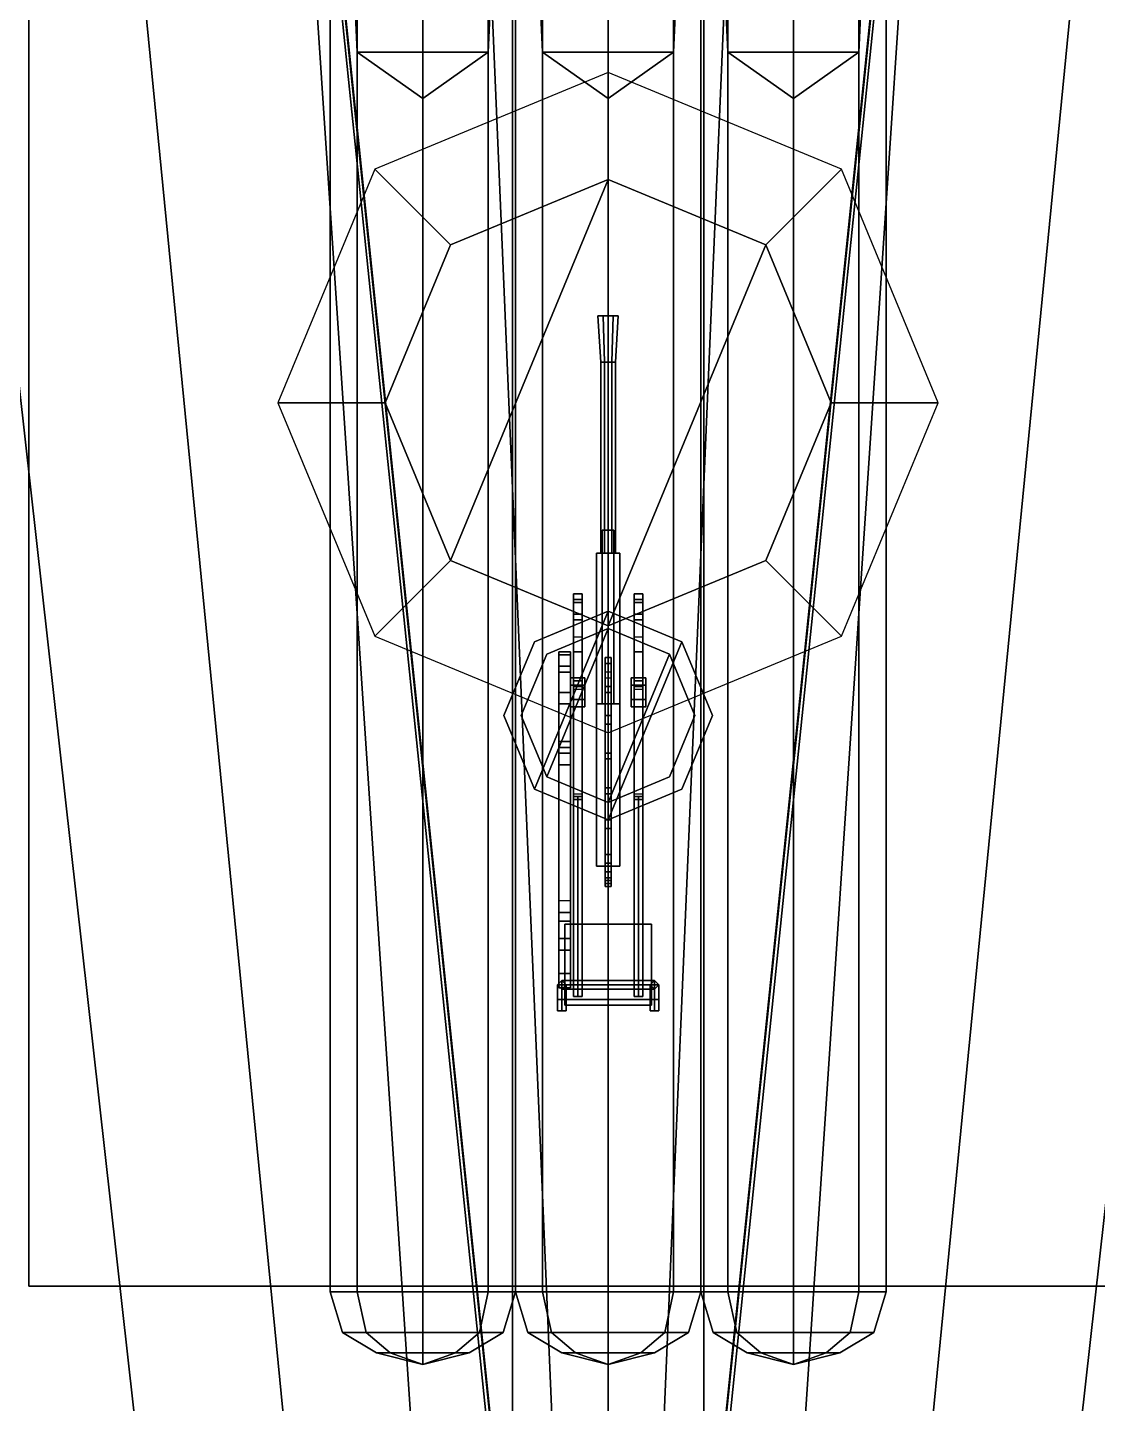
# Model space of a CAD drawing. Header units: millimetres. Extents: x -5 to 5, y -112 to 54.
# Drawn here: x -2.005 to 1.69, y -30.195 to -25.445 of the extents above; entities that cross this region are included whole.
import ezdxf

# ---------------------------------------------------------------- set-up
doc = ezdxf.new("R2010")
doc.units = ezdxf.units.MM
for name, color, linetype in [('gun', 1, 'Continuous'), ('railings', 6, 'Continuous'), ('sleeve', 5, 'Continuous'), ('superstructure', 6, 'Continuous'), ('turret', 2, 'Continuous')]:
    doc.layers.add(name, color=color, linetype=linetype)

msp = doc.modelspace()

# ---------------------------------------------------------------- linework, layer by layer
for points in [[(-1.29, -21.69, 5.37), (-1.3, -21.7, 5.37), (-0.01, -34.23, 16.3), (0.005, -34.2213, 16.3)], [(-1.3, -21.7, 5.37), (-1.29, -21.71, 5.37), (0.005, -34.2387, 16.3), (-0.01, -34.23, 16.3)], [(-1.29, -21.71, 5.37), (-1.29, -21.69, 5.37), (0.005, -34.2213, 16.3), (0.005, -34.2387, 16.3)], [(1.29, -21.69, 5.37), (1.29, -21.71, 5.37), (-0.005, -34.2387, 16.3), (-0.005, -34.2213, 16.3)], [(1.3, -21.7, 5.37), (1.29, -21.69, 5.37), (-0.005, -34.2213, 16.3), (0.01, -34.23, 16.3)], [(1.29, -21.71, 5.37), (1.3, -21.7, 5.37), (0.01, -34.23, 16.3), (-0.005, -34.2387, 16.3)], [(-0.33, -31.07, 4.99), (-0.33, -21.71, 5.37), (-0.33, -21.71, 5.33), (-0.33, -31.07, 4.95)], [(0.33, -21.71, 5.37), (-0.33, -21.71, 5.37), (-0.33, -31.07, 4.99), (0.33, -31.07, 4.99)], [(-0.33, -31.07, 4.95), (-0.33, -21.71, 5.33), (0.33, -21.71, 5.33), (0.33, -31.07, 4.95)], [(0.33, -31.07, 4.95), (0.33, -21.71, 5.33), (0.33, -21.71, 5.37), (0.33, -31.07, 4.99)], [(-4.51, -30.56, 2.81), (4.51, -30.56, 2.81), (4.9, -23.51, 2.81), (-4.9, -23.51, 2.81)], [(-2.86, -23.51, -2.16), (-2.39, -23.51, -2.39), (-1.6, -30.56, -2.39), (-2.03, -30.56, -2.16)], [(-2.39, -23.51, -2.39), (-1.78, -23.51, -2.67), (-1.09, -30.56, -2.67), (-1.6, -30.56, -2.39)], [(-1.78, -23.51, -2.67), (-1.13, -23.51, -2.95), (-0.66, -30.56, -2.95), (-1.09, -30.56, -2.67)], [(-1.13, -23.51, -2.95), (-0.48, -23.51, -3.25), (-0.18, -30.56, -3.35), (-0.66, -30.56, -2.95)], [(-0.48, -23.51, -3.25), (0, -23.51, -3.41), (0, -30.56, -3.41), (-0.18, -30.56, -3.35)], [(0.18, -30.56, -3.35), (0, -30.56, -3.41), (0, -23.51, -3.41), (0.48, -23.51, -3.25)], [(0.66, -30.56, -2.95), (0.18, -30.56, -3.35), (0.48, -23.51, -3.25), (1.13, -23.51, -2.95)], [(1.09, -30.56, -2.67), (0.66, -30.56, -2.95), (1.13, -23.51, -2.95), (1.78, -23.51, -2.67)], [(1.6, -30.56, -2.39), (1.09, -30.56, -2.67), (1.78, -23.51, -2.67), (2.39, -23.51, -2.39)], [(2.03, -30.56, -2.16), (1.6, -30.56, -2.39), (2.39, -23.51, -2.39), (2.86, -23.51, -2.16)], [(-0.2546, -28.0746, -50.62), (0, -27.46, -50.62), (-0.2546, -27.5654, -50.62), (-0.36, -27.82, -50.62)], [(0, -27.46, -50.75), (-0.2546, -27.5654, -50.75), (-0.2546, -27.5654, -50.62), (0, -27.46, -50.62)], [(0, -28.18, -50.62), (0.2546, -27.5654, -50.62), (0, -27.46, -50.62), (-0.2546, -28.0746, -50.62)], [(0.2546, -27.5654, -50.75), (0, -27.46, -50.75), (0, -27.46, -50.62), (0.2546, -27.5654, -50.62)], [(-0.2546, -27.5654, -50.75), (-0.36, -27.82, -50.75), (-0.36, -27.82, -50.62), (-0.2546, -27.5654, -50.62)], [(0.2546, -28.0746, -50.62), (0.36, -27.82, -50.62), (0.2546, -27.5654, -50.62), (0, -28.18, -50.62)], [(0.36, -27.82, -50.75), (0.2546, -27.5654, -50.75), (0.2546, -27.5654, -50.62), (0.36, -27.82, -50.62)], [(-0.36, -27.82, -50.75), (-0.2546, -28.0746, -50.75), (-0.2546, -28.0746, -50.62), (-0.36, -27.82, -50.62)], [(0.2546, -28.0746, -50.75), (0.36, -27.82, -50.75), (0.36, -27.82, -50.62), (0.2546, -28.0746, -50.62)], [(-0.2546, -28.0746, -50.75), (0, -28.18, -50.75), (0, -28.18, -50.62), (-0.2546, -28.0746, -50.62)], [(0, -28.18, -50.75), (0.2546, -28.0746, -50.75), (0.2546, -28.0746, -50.62), (0, -28.18, -50.62)]]:
    msp.add_3dface(points)
at = {"layer": 'gun'}
for points in [[(-0.035, -26.44, -49.99), (-0.0175, -26.44, -50.0203), (-0.0125, -26.6, -50.0117), (-0.025, -26.6, -49.99)], [(-0.0175, -26.44, -49.9597), (-0.035, -26.44, -49.99), (-0.025, -26.6, -49.99), (-0.0125, -26.6, -49.9683)], [(-0.0175, -26.44, -50.0203), (-0.035, -26.44, -49.99), (-0.0175, -26.44, -49.9597), (0.0175, -26.44, -50.0203)], [(-0.0175, -26.44, -50.0203), (0.0175, -26.44, -50.0203), (0.0125, -26.6, -50.0117), (-0.0125, -26.6, -50.0117)], [(0.0175, -26.44, -49.9597), (-0.0175, -26.44, -49.9597), (-0.0125, -26.6, -49.9683), (0.0125, -26.6, -49.9683)], [(0.0175, -26.44, -50.0203), (-0.0175, -26.44, -49.9597), (0.0175, -26.44, -49.9597), (0.035, -26.44, -49.99)], [(0.0175, -26.44, -50.0203), (0.035, -26.44, -49.99), (0.025, -26.6, -49.99), (0.0125, -26.6, -50.0117)], [(0.035, -26.44, -49.99), (0.0175, -26.44, -49.9597), (0.0125, -26.6, -49.9683), (0.025, -26.6, -49.99)], [(-0.025, -27.26, -49.99), (-0.0125, -27.26, -49.9683), (-0.0125, -26.6, -49.9683), (-0.025, -26.6, -49.99)], [(-0.0125, -27.26, -50.0117), (-0.025, -27.26, -49.99), (-0.025, -26.6, -49.99), (-0.0125, -26.6, -50.0117)], [(-0.0125, -27.26, -49.9683), (0.0125, -27.26, -49.9683), (0.0125, -26.6, -49.9683), (-0.0125, -26.6, -49.9683)], [(0.0125, -27.26, -50.0117), (-0.0125, -27.26, -50.0117), (-0.0125, -26.6, -50.0117), (0.0125, -26.6, -50.0117)], [(0.0125, -27.26, -49.9683), (0.025, -27.26, -49.99), (0.025, -26.6, -49.99), (0.0125, -26.6, -49.9683)], [(0.025, -27.26, -49.99), (0.0125, -27.26, -50.0117), (0.0125, -26.6, -50.0117), (0.025, -26.6, -49.99)]]:
    msp.add_3dface(points, dxfattribs=at)
at = {"layer": 'railings'}
for points in [[(-0.33, -26.1, 5.85), (-0.33, -26.1, 5.89), (-0.33, -21.71, 5.94), (-0.33, -21.71, 5.9)], [(-0.33, -21.71, 5.9), (-0.33, -21.71, 5.94), (-0.33, -26.1, 5.89), (-0.33, -26.1, 5.85)], [(-0.33, -21.71, 5.49), (-0.33, -21.71, 5.53), (-0.33, -26.1, 5.48), (-0.33, -26.1, 5.44)], [(-0.33, -26.1, 5.44), (-0.33, -26.1, 5.48), (-0.33, -21.71, 5.53), (-0.33, -21.71, 5.49)], [(0.33, -26.1, 5.44), (0.33, -26.1, 5.48), (0.33, -21.71, 5.53), (0.33, -21.71, 5.49)], [(0.33, -21.71, 5.49), (0.33, -21.71, 5.53), (0.33, -26.1, 5.48), (0.33, -26.1, 5.44)], [(0.33, -21.71, 5.9), (0.33, -21.71, 5.94), (0.33, -26.1, 5.89), (0.33, -26.1, 5.85)], [(0.33, -26.1, 5.85), (0.33, -26.1, 5.89), (0.33, -21.71, 5.94), (0.33, -21.71, 5.9)], [(-0.33, -26.14, 5.89), (-0.33, -26.1, 5.89), (-0.33, -26.1, 5.19), (-0.33, -26.14, 5.19)], [(-0.33, -26.14, 5.19), (-0.33, -26.1, 5.19), (-0.33, -26.1, 5.89), (-0.33, -26.14, 5.89)], [(0.33, -26.14, 5.19), (0.33, -26.1, 5.19), (0.33, -26.1, 5.89), (0.33, -26.14, 5.89)], [(0.33, -26.14, 5.89), (0.33, -26.1, 5.89), (0.33, -26.1, 5.19), (0.33, -26.14, 5.19)], [(-0.33, -26.14, 5.85), (-0.33, -26.14, 5.89), (-0.33, -31.07, 5.89), (-0.33, -31.07, 5.85)], [(-0.33, -31.07, 5.85), (-0.33, -31.07, 5.89), (-0.33, -26.14, 5.89), (-0.33, -26.14, 5.85)], [(-0.33, -31.07, 5.44), (-0.33, -31.07, 5.48), (-0.33, -26.14, 5.48), (-0.33, -26.14, 5.44)], [(-0.33, -26.14, 5.44), (-0.33, -26.14, 5.48), (-0.33, -31.07, 5.48), (-0.33, -31.07, 5.44)], [(0.33, -26.14, 5.44), (0.33, -26.14, 5.48), (0.33, -31.07, 5.48), (0.33, -31.07, 5.44)], [(0.33, -31.07, 5.44), (0.33, -31.07, 5.48), (0.33, -26.14, 5.48), (0.33, -26.14, 5.44)], [(0.33, -31.07, 5.85), (0.33, -31.07, 5.89), (0.33, -26.14, 5.89), (0.33, -26.14, 5.85)], [(0.33, -26.14, 5.85), (0.33, -26.14, 5.89), (0.33, -31.07, 5.89), (0.33, -31.07, 5.85)]]:
    msp.add_3dface(points, dxfattribs=at)
at = {"layer": 'sleeve'}
for points in [[(-0.02, -27.78, -50.05), (0, -27.78, -50.03), (0, -27.18, -50.03), (-0.02, -27.18, -50.05)], [(0, -27.78, -50.07), (-0.02, -27.78, -50.05), (-0.02, -27.18, -50.05), (0, -27.18, -50.07)], [(0, -27.18, -50.03), (0.02, -27.18, -50.05), (0, -27.18, -50.07), (-0.02, -27.18, -50.05)], [(0, -27.78, -50.03), (0.02, -27.78, -50.05), (0.02, -27.18, -50.05), (0, -27.18, -50.03)], [(0.02, -27.78, -50.05), (0, -27.78, -50.07), (0, -27.18, -50.07), (0.02, -27.18, -50.05)], [(-0.04, -27.78, -49.99), (-0.02, -27.78, -49.9554), (-0.02, -27.26, -49.9554), (-0.04, -27.26, -49.99)], [(-0.02, -27.78, -50.0246), (-0.04, -27.78, -49.99), (-0.04, -27.26, -49.99), (-0.02, -27.26, -50.0246)], [(-0.02, -27.26, -49.9554), (0.02, -27.26, -49.9554), (0.04, -27.26, -49.99), (-0.04, -27.26, -49.99)], [(-0.04, -27.26, -49.99), (0.04, -27.26, -49.99), (0.02, -27.26, -50.0246), (-0.02, -27.26, -50.0246)], [(-0.02, -27.78, -49.9554), (0.02, -27.78, -49.9554), (0.02, -27.26, -49.9554), (-0.02, -27.26, -49.9554)], [(0.02, -27.78, -50.0246), (-0.02, -27.78, -50.0246), (-0.02, -27.26, -50.0246), (0.02, -27.26, -50.0246)], [(0.02, -27.78, -49.9554), (0.04, -27.78, -49.99), (0.04, -27.26, -49.99), (0.02, -27.26, -49.9554)], [(0.04, -27.78, -49.99), (0.02, -27.78, -50.0246), (0.02, -27.26, -50.0246), (0.04, -27.26, -49.99)], [(0.01, -27.72, -49.31), (0.01, -27.62, -49.33), (-0.01, -27.62, -49.33), (-0.01, -27.72, -49.31)], [(-0.01, -27.62, -49.33), (-0.01, -27.64, -49.35), (-0.01, -27.74, -49.33), (-0.01, -27.72, -49.31)], [(-0.01, -27.64, -49.35), (-0.01, -27.62, -49.33), (-0.01, -27.67, -49.96), (-0.01, -27.69, -49.96)], [(-0.01, -27.67, -49.96), (-0.01, -27.62, -49.33), (0.01, -27.62, -49.33), (0.01, -27.67, -49.96)], [(-0.01, -27.74, -49.33), (-0.01, -27.64, -49.35), (0.01, -27.64, -49.35), (0.01, -27.74, -49.33)], [(0.01, -27.69, -49.96), (0.01, -27.64, -49.35), (-0.01, -27.64, -49.35), (-0.01, -27.69, -49.96)], [(0.01, -27.74, -49.33), (0.01, -27.64, -49.35), (0.01, -27.62, -49.33), (0.01, -27.72, -49.31)], [(0.01, -27.67, -49.96), (0.01, -27.62, -49.33), (0.01, -27.64, -49.35), (0.01, -27.69, -49.96)], [(-0.01, -27.72, -49.31), (-0.01, -27.74, -49.33), (-0.01, -27.85, -49.34), (-0.01, -27.82, -49.31)], [(0.01, -27.82, -49.31), (0.01, -27.72, -49.31), (-0.01, -27.72, -49.31), (-0.01, -27.82, -49.31)], [(-0.01, -27.85, -49.34), (-0.01, -27.74, -49.33), (0.01, -27.74, -49.33), (0.01, -27.85, -49.34)], [(0.01, -27.85, -49.34), (0.01, -27.74, -49.33), (0.01, -27.72, -49.31), (0.01, -27.82, -49.31)], [(-0.04, -28.34, -49.94), (-0.04, -27.78, -49.94), (-0.04, -27.78, -50.08), (-0.04, -28.34, -50.08)], [(0.04, -28.34, -49.94), (0.04, -27.78, -49.94), (-0.04, -27.78, -49.94), (-0.04, -28.34, -49.94)], [(-0.04, -28.34, -50.08), (-0.04, -27.78, -50.08), (0.04, -27.78, -50.08), (0.04, -28.34, -50.08)], [(-0.04, -27.78, -50.08), (-0.04, -27.78, -49.94), (0.04, -27.78, -49.94), (0.04, -27.78, -50.08)], [(0.04, -27.78, -50.08), (0.04, -27.78, -49.94), (0.04, -28.34, -49.94), (0.04, -28.34, -50.08)], [(-0.01, -27.82, -49.31), (-0.01, -27.85, -49.34), (-0.01, -27.95, -49.36), (-0.01, -27.97, -49.34)], [(0.01, -27.97, -49.34), (0.01, -27.82, -49.31), (-0.01, -27.82, -49.31), (-0.01, -27.97, -49.34)], [(0.01, -27.95, -49.36), (0.01, -27.85, -49.34), (0.01, -27.82, -49.31), (0.01, -27.97, -49.34)], [(-0.01, -27.95, -49.36), (-0.01, -27.85, -49.34), (0.01, -27.85, -49.34), (0.01, -27.95, -49.36)], [(-0.01, -27.97, -49.34), (-0.01, -27.95, -49.36), (-0.01, -28.07, -49.41), (-0.01, -28.09, -49.39)], [(-0.01, -28.07, -49.41), (-0.01, -27.95, -49.36), (0.01, -27.95, -49.36), (0.01, -28.07, -49.41)], [(0.01, -28.09, -49.39), (0.01, -27.97, -49.34), (-0.01, -27.97, -49.34), (-0.01, -28.09, -49.39)], [(0.01, -28.07, -49.41), (0.01, -27.95, -49.36), (0.01, -27.97, -49.34), (0.01, -28.09, -49.39)], [(-0.01, -28.18, -49.49), (-0.01, -28.07, -49.41), (0.01, -28.07, -49.41), (0.01, -28.18, -49.49)], [(-0.01, -28.09, -49.39), (-0.01, -28.07, -49.41), (-0.01, -28.18, -49.49), (-0.01, -28.21, -49.48)], [(0.01, -28.18, -49.49), (0.01, -28.07, -49.41), (0.01, -28.09, -49.39), (0.01, -28.21, -49.48)], [(0.01, -28.21, -49.48), (0.01, -28.09, -49.39), (-0.01, -28.09, -49.39), (-0.01, -28.21, -49.48)], [(-0.01, -28.21, -49.48), (-0.01, -28.18, -49.49), (-0.01, -28.3, -49.63), (-0.01, -28.33, -49.63)], [(-0.01, -28.3, -49.63), (-0.01, -28.18, -49.49), (0.01, -28.18, -49.49), (0.01, -28.3, -49.63)], [(0.01, -28.33, -49.63), (0.01, -28.21, -49.48), (-0.01, -28.21, -49.48), (-0.01, -28.33, -49.63)], [(0.01, -28.3, -49.63), (0.01, -28.18, -49.49), (0.01, -28.21, -49.48), (0.01, -28.33, -49.63)], [(-0.01, -28.36, -49.77), (-0.01, -28.3, -49.63), (0.01, -28.3, -49.63), (0.01, -28.36, -49.77)], [(-0.01, -28.33, -49.63), (-0.01, -28.3, -49.63), (-0.01, -28.36, -49.77), (-0.01, -28.39, -49.77)], [(0.01, -28.36, -49.77), (0.01, -28.3, -49.63), (0.01, -28.33, -49.63), (0.01, -28.39, -49.77)], [(0.04, -28.34, -50.08), (0.04, -28.34, -49.94), (-0.04, -28.34, -49.94), (-0.04, -28.34, -50.08)], [(0.01, -28.39, -49.77), (0.01, -28.33, -49.63), (-0.01, -28.33, -49.63), (-0.01, -28.39, -49.77)], [(-0.01, -28.39, -49.77), (-0.01, -28.36, -49.77), (-0.01, -28.39, -49.89), (-0.01, -28.41, -49.89)], [(-0.01, -28.39, -49.89), (-0.01, -28.36, -49.77), (0.01, -28.36, -49.77), (0.01, -28.39, -49.89)], [(-0.01, -28.41, -49.94), (-0.01, -28.39, -49.94), (-0.01, -28.38, -50.08), (-0.01, -28.4, -50.08)], [(-0.01, -28.4, -50.08), (-0.01, -28.38, -50.08), (0.01, -28.38, -50.08), (0.01, -28.4, -50.08)], [(-0.01, -28.38, -50.08), (-0.01, -28.39, -49.94), (0.01, -28.39, -49.94), (0.01, -28.38, -50.08)], [(-0.01, -28.41, -49.89), (-0.01, -28.39, -49.89), (-0.01, -28.39, -49.94), (-0.01, -28.41, -49.94)], [(-0.01, -28.39, -49.94), (-0.01, -28.39, -49.89), (0.01, -28.39, -49.89), (0.01, -28.39, -49.94)], [(0.01, -28.41, -49.89), (0.01, -28.39, -49.77), (-0.01, -28.39, -49.77), (-0.01, -28.41, -49.89)], [(0.01, -28.4, -50.08), (0.01, -28.41, -49.94), (-0.01, -28.41, -49.94), (-0.01, -28.4, -50.08)], [(0.01, -28.39, -49.89), (0.01, -28.36, -49.77), (0.01, -28.39, -49.77), (0.01, -28.41, -49.89)], [(0.01, -28.38, -50.08), (0.01, -28.39, -49.94), (0.01, -28.41, -49.94), (0.01, -28.4, -50.08)], [(0.01, -28.39, -49.94), (0.01, -28.39, -49.89), (0.01, -28.41, -49.89), (0.01, -28.41, -49.94)], [(0.01, -28.41, -49.94), (0.01, -28.41, -49.89), (-0.01, -28.41, -49.89), (-0.01, -28.41, -49.94)]]:
    msp.add_3dface(points, dxfattribs=at)
at = {"layer": 'superstructure'}
for points in [[(-2, -18.31, 3.17), (-2, -18.31, 2.82), (-2, -29.79, 2.81), (-2, -29.79, 3.19)], [(2, -29.79, 3.19), (2, -18.31, 3.17), (-2, -18.31, 3.17), (-2, -29.79, 3.19)], [(2, -29.79, 2.81), (2, -29.79, 3.19), (-2, -29.79, 3.19), (-2, -29.79, 2.81)]]:
    msp.add_3dface(points, dxfattribs=at)
at = {"layer": 'turret'}
for points in [[(-0.8663, -29.81, 4.6763), (-0.64, -29.81, 4.77), (-0.64, -21.75, 4.77), (-0.8663, -21.78, 4.6763)], [(-0.64, -29.81, 4.77), (-0.4137, -29.81, 4.6763), (-0.4137, -21.78, 4.6763), (-0.64, -21.75, 4.77)], [(-0.2263, -29.81, 4.6763), (0, -29.81, 4.77), (0, -21.75, 4.77), (-0.2263, -21.78, 4.6763)], [(0, -29.81, 4.77), (0.2263, -29.81, 4.6763), (0.2263, -21.78, 4.6763), (0, -21.75, 4.77)], [(0.4137, -29.81, 4.6763), (0.64, -29.81, 4.77), (0.64, -21.75, 4.77), (0.4137, -21.78, 4.6763)], [(0.64, -29.81, 4.77), (0.8663, -29.81, 4.6763), (0.8663, -21.78, 4.6763), (0.64, -21.75, 4.77)], [(-0.96, -29.81, 4.45), (-0.8663, -29.81, 4.6763), (-0.8663, -21.78, 4.6763), (-0.96, -23.47, 4.45)], [(-0.4137, -29.81, 4.6763), (-0.32, -29.81, 4.45), (-0.32, -23.47, 4.45), (-0.4137, -21.78, 4.6763)], [(-0.32, -29.81, 4.45), (-0.2263, -29.81, 4.6763), (-0.2263, -21.78, 4.6763), (-0.32, -23.47, 4.45)], [(0.2263, -29.81, 4.6763), (0.32, -29.81, 4.45), (0.32, -23.47, 4.45), (0.2263, -21.78, 4.6763)], [(0.32, -29.81, 4.45), (0.4137, -29.81, 4.6763), (0.4137, -21.78, 4.6763), (0.32, -23.47, 4.45)], [(0.8663, -29.81, 4.6763), (0.96, -29.81, 4.45), (0.96, -23.47, 4.45), (0.8663, -21.78, 4.6763)], [(-0.8663, -29.81, 4.2237), (-0.96, -29.81, 4.45), (-0.96, -23.47, 4.45), (-0.8663, -25.53, 4.2237)], [(-0.32, -23.47, 4.45), (-0.4137, -25.53, 4.2237), (-0.8663, -25.53, 4.2237), (-0.96, -23.47, 4.45)], [(-0.32, -29.81, 4.45), (-0.4137, -29.81, 4.2237), (-0.4137, -25.53, 4.2237), (-0.32, -23.47, 4.45)], [(0.32, -23.47, 4.45), (0.2263, -25.53, 4.2237), (-0.2263, -25.53, 4.2237), (-0.32, -23.47, 4.45)], [(-0.2263, -29.81, 4.2237), (-0.32, -29.81, 4.45), (-0.32, -23.47, 4.45), (-0.2263, -25.53, 4.2237)], [(0.32, -29.81, 4.45), (0.2263, -29.81, 4.2237), (0.2263, -25.53, 4.2237), (0.32, -23.47, 4.45)], [(0.96, -23.47, 4.45), (0.8663, -25.53, 4.2237), (0.4137, -25.53, 4.2237), (0.32, -23.47, 4.45)], [(0.4137, -29.81, 4.2237), (0.32, -29.81, 4.45), (0.32, -23.47, 4.45), (0.4137, -25.53, 4.2237)], [(0.96, -29.81, 4.45), (0.8663, -29.81, 4.2237), (0.8663, -25.53, 4.2237), (0.96, -23.47, 4.45)], [(-0.64, -29.81, 4.13), (-0.8663, -29.81, 4.2237), (-0.8663, -25.53, 4.2237), (-0.64, -25.69, 4.13)], [(-0.4137, -25.53, 4.2237), (-0.64, -25.69, 4.13), (-0.64, -25.69, 4.13), (-0.8663, -25.53, 4.2237)], [(-0.4137, -29.81, 4.2237), (-0.64, -29.81, 4.13), (-0.64, -25.69, 4.13), (-0.4137, -25.53, 4.2237)], [(0.2263, -25.53, 4.2237), (0, -25.69, 4.13), (0, -25.69, 4.13), (-0.2263, -25.53, 4.2237)], [(0, -29.81, 4.13), (-0.2263, -29.81, 4.2237), (-0.2263, -25.53, 4.2237), (0, -25.69, 4.13)], [(0.2263, -29.81, 4.2237), (0, -29.81, 4.13), (0, -25.69, 4.13), (0.2263, -25.53, 4.2237)], [(0.64, -29.81, 4.13), (0.4137, -29.81, 4.2237), (0.4137, -25.53, 4.2237), (0.64, -25.69, 4.13)], [(0.8663, -25.53, 4.2237), (0.64, -25.69, 4.13), (0.64, -25.69, 4.13), (0.4137, -25.53, 4.2237)], [(0.8663, -29.81, 4.2237), (0.64, -29.81, 4.13), (0.64, -25.69, 4.13), (0.8663, -25.53, 4.2237)], [(0, -25.6, 3.18), (-0.8061, -25.9339, 3.18), (-0.5445, -26.1955, 3.68), (0, -25.97, 3.68)], [(0.8061, -25.9339, 3.18), (0, -25.6, 3.18), (0, -25.97, 3.68), (0.5445, -26.1955, 3.68)], [(-0.8061, -25.9339, 3.18), (-1.14, -26.74, 3.18), (-0.77, -26.74, 3.68), (-0.5445, -26.1955, 3.68)], [(1.14, -26.74, 3.18), (0.8061, -25.9339, 3.18), (0.5445, -26.1955, 3.68), (0.77, -26.74, 3.68)], [(-0.5445, -27.2845, 4.18), (0, -25.97, 4.18), (-0.5445, -26.1955, 4.18), (-0.77, -26.74, 4.18)], [(0, -27.51, 4.18), (0.5445, -26.1955, 4.18), (0, -25.97, 4.18), (-0.5445, -27.2845, 4.18)], [(0, -25.97, 3.68), (-0.5445, -26.1955, 3.68), (-0.5445, -26.1955, 4.18), (0, -25.97, 4.18)], [(0.5445, -26.1955, 3.68), (0, -25.97, 3.68), (0, -25.97, 4.18), (0.5445, -26.1955, 4.18)], [(-0.5445, -26.1955, 3.68), (-0.77, -26.74, 3.68), (-0.77, -26.74, 4.18), (-0.5445, -26.1955, 4.18)], [(0.5445, -27.2845, 4.18), (0.77, -26.74, 4.18), (0.5445, -26.1955, 4.18), (0, -27.51, 4.18)], [(0.77, -26.74, 3.68), (0.5445, -26.1955, 3.68), (0.5445, -26.1955, 4.18), (0.77, -26.74, 4.18)], [(-1.14, -26.74, 3.18), (-0.8061, -27.5461, 3.18), (-0.5445, -27.2845, 3.68), (-0.77, -26.74, 3.68)], [(-0.77, -26.74, 3.68), (-0.5445, -27.2845, 3.68), (-0.5445, -27.2845, 4.18), (-0.77, -26.74, 4.18)], [(0.8061, -27.5461, 3.18), (1.14, -26.74, 3.18), (0.77, -26.74, 3.68), (0.5445, -27.2845, 3.68)], [(0.5445, -27.2845, 3.68), (0.77, -26.74, 3.68), (0.77, -26.74, 4.18), (0.5445, -27.2845, 4.18)], [(-0.8061, -27.5461, 3.18), (0, -27.88, 3.18), (0, -27.51, 3.68), (-0.5445, -27.2845, 3.68)], [(-0.5445, -27.2845, 3.68), (0, -27.51, 3.68), (0, -27.51, 4.18), (-0.5445, -27.2845, 4.18)], [(0, -27.88, 3.18), (0.8061, -27.5461, 3.18), (0.5445, -27.2845, 3.68), (0, -27.51, 3.68)], [(0, -27.51, 3.68), (0.5445, -27.2845, 3.68), (0.5445, -27.2845, 4.18), (0, -27.51, 4.18)], [(-0.09, -27.4, -50.3), (-0.09, -27.42, -50.37), (-0.12, -27.42, -50.37), (-0.12, -27.4, -50.3)], [(-0.12, -27.4, -50.3), (-0.12, -27.42, -50.37), (-0.12, -27.7, -50.28), (-0.12, -27.7, -50.08)], [(-0.12, -27.4, -50.23), (-0.12, -27.4, -50.3), (-0.12, -27.7, -50.08), (-0.12, -27.79, -49.98)], [(-0.09, -27.4, -50.23), (-0.09, -27.4, -50.3), (-0.12, -27.4, -50.3), (-0.12, -27.4, -50.23)], [(-0.09, -27.79, -49.98), (-0.09, -27.4, -50.23), (-0.12, -27.4, -50.23), (-0.12, -27.79, -49.98)], [(-0.09, -27.43, -50.12), (-0.09, -27.4, -50.23), (-0.12, -27.4, -50.23), (-0.12, -27.43, -50.12)], [(-0.12, -27.43, -50.12), (-0.12, -27.4, -50.23), (-0.12, -27.79, -49.98), (-0.12, -27.72, -49.91)], [(-0.12, -27.79, -49.98), (-0.12, -27.4, -50.23), (-0.09, -27.4, -50.23), (-0.09, -27.79, -49.98)], [(-0.09, -27.7, -50.28), (-0.09, -27.42, -50.37), (-0.09, -27.4, -50.3), (-0.09, -27.7, -50.08)], [(-0.09, -27.7, -50.08), (-0.09, -27.4, -50.3), (-0.09, -27.4, -50.23), (-0.09, -27.79, -49.98)], [(-0.09, -27.79, -49.98), (-0.09, -27.4, -50.23), (-0.09, -27.43, -50.12), (-0.09, -27.72, -49.91)], [(0.12, -27.4, -50.3), (0.12, -27.42, -50.37), (0.09, -27.42, -50.37), (0.09, -27.4, -50.3)], [(0.09, -27.4, -50.3), (0.09, -27.42, -50.37), (0.09, -27.7, -50.28), (0.09, -27.7, -50.08)], [(0.12, -27.4, -50.23), (0.12, -27.4, -50.3), (0.09, -27.4, -50.3), (0.09, -27.4, -50.23)], [(0.12, -27.79, -49.98), (0.12, -27.4, -50.23), (0.09, -27.4, -50.23), (0.09, -27.79, -49.98)], [(0.09, -27.4, -50.23), (0.09, -27.4, -50.3), (0.09, -27.7, -50.08), (0.09, -27.79, -49.98)], [(0.09, -27.79, -49.98), (0.09, -27.4, -50.23), (0.12, -27.4, -50.23), (0.12, -27.79, -49.98)], [(0.12, -27.43, -50.12), (0.12, -27.4, -50.23), (0.09, -27.4, -50.23), (0.09, -27.43, -50.12)], [(0.09, -27.43, -50.12), (0.09, -27.4, -50.23), (0.09, -27.79, -49.98), (0.09, -27.72, -49.91)], [(0.12, -27.7, -50.28), (0.12, -27.42, -50.37), (0.12, -27.4, -50.3), (0.12, -27.7, -50.08)], [(0.12, -27.7, -50.08), (0.12, -27.4, -50.3), (0.12, -27.4, -50.23), (0.12, -27.79, -49.98)], [(0.12, -27.79, -49.98), (0.12, -27.4, -50.23), (0.12, -27.43, -50.12), (0.12, -27.72, -49.91)], [(-0.12, -27.42, -50.37), (-0.12, -27.47, -50.46), (-0.12, -27.72, -50.32), (-0.12, -27.7, -50.28)], [(-0.09, -27.42, -50.37), (-0.09, -27.47, -50.46), (-0.12, -27.47, -50.46), (-0.12, -27.42, -50.37)], [(-0.12, -27.49, -50.03), (-0.12, -27.43, -50.12), (-0.12, -27.72, -49.91), (-0.12, -27.6, -49.94)], [(-0.09, -27.49, -50.03), (-0.09, -27.43, -50.12), (-0.12, -27.43, -50.12), (-0.12, -27.49, -50.03)], [(-0.09, -27.72, -50.32), (-0.09, -27.47, -50.46), (-0.09, -27.42, -50.37), (-0.09, -27.7, -50.28)], [(-0.09, -27.72, -49.91), (-0.09, -27.43, -50.12), (-0.09, -27.49, -50.03), (-0.09, -27.6, -49.94)], [(0.09, -27.42, -50.37), (0.09, -27.47, -50.46), (0.09, -27.72, -50.32), (0.09, -27.7, -50.28)], [(0.12, -27.42, -50.37), (0.12, -27.47, -50.46), (0.09, -27.47, -50.46), (0.09, -27.42, -50.37)], [(0.12, -27.49, -50.03), (0.12, -27.43, -50.12), (0.09, -27.43, -50.12), (0.09, -27.49, -50.03)], [(0.09, -27.49, -50.03), (0.09, -27.43, -50.12), (0.09, -27.72, -49.91), (0.09, -27.6, -49.94)], [(0.12, -27.72, -50.32), (0.12, -27.47, -50.46), (0.12, -27.42, -50.37), (0.12, -27.7, -50.28)], [(0.12, -27.72, -49.91), (0.12, -27.43, -50.12), (0.12, -27.49, -50.03), (0.12, -27.6, -49.94)], [(-0.12, -27.47, -50.46), (-0.12, -27.55, -50.55), (-0.12, -28.06, -50.55), (-0.12, -27.72, -50.32)], [(-0.09, -27.47, -50.46), (-0.09, -27.55, -50.55), (-0.12, -27.55, -50.55), (-0.12, -27.47, -50.46)], [(-0.09, -27.6, -49.94), (-0.09, -27.49, -50.03), (-0.12, -27.49, -50.03), (-0.12, -27.6, -49.94)], [(-0.09, -28.06, -50.55), (-0.09, -27.55, -50.55), (-0.09, -27.47, -50.46), (-0.09, -27.72, -50.32)], [(0.12, -27.47, -50.46), (0.12, -27.55, -50.55), (0.09, -27.55, -50.55), (0.09, -27.47, -50.46)], [(0.09, -27.47, -50.46), (0.09, -27.55, -50.55), (0.09, -28.06, -50.55), (0.09, -27.72, -50.32)], [(0.12, -27.6, -49.94), (0.12, -27.49, -50.03), (0.09, -27.49, -50.03), (0.09, -27.6, -49.94)], [(0.12, -28.06, -50.55), (0.12, -27.55, -50.55), (0.12, -27.47, -50.46), (0.12, -27.72, -50.32)], [(-0.2121, -28.0321, -50.55), (0, -27.52, -50.55), (-0.2121, -27.6079, -50.55), (-0.3, -27.82, -50.55)], [(0, -27.52, -50.62), (-0.2121, -27.6079, -50.62), (-0.2121, -27.6079, -50.55), (0, -27.52, -50.55)], [(0, -28.12, -50.55), (0.2121, -27.6079, -50.55), (0, -27.52, -50.55), (-0.2121, -28.0321, -50.55)], [(0.2121, -27.6079, -50.62), (0, -27.52, -50.62), (0, -27.52, -50.55), (0.2121, -27.6079, -50.55)], [(-0.2121, -27.6079, -50.62), (-0.3, -27.82, -50.62), (-0.3, -27.82, -50.55), (-0.2121, -27.6079, -50.55)], [(-0.13, -28.63, -49.38), (-0.13, -27.6, -49.67), (-0.17, -27.6, -49.67), (-0.17, -28.63, -49.38)], [(-0.17, -27.6, -49.67), (-0.17, -27.61, -49.72), (-0.17, -28.59, -49.43), (-0.17, -28.63, -49.38)], [(-0.13, -27.6, -49.67), (-0.13, -27.61, -49.72), (-0.17, -27.61, -49.72), (-0.17, -27.6, -49.67)], [(-0.17, -28.59, -49.43), (-0.17, -27.61, -49.72), (-0.13, -27.61, -49.72), (-0.13, -28.59, -49.43)], [(-0.13, -28.59, -49.43), (-0.13, -27.61, -49.72), (-0.13, -27.6, -49.67), (-0.13, -28.63, -49.38)], [(-0.12, -27.6, -49.94), (-0.12, -27.72, -49.91), (-0.09, -27.72, -49.91), (-0.09, -27.6, -49.94)], [(0.2121, -28.0321, -50.55), (0.3, -27.82, -50.55), (0.2121, -27.6079, -50.55), (0, -28.12, -50.55)], [(0.09, -27.6, -49.94), (0.09, -27.72, -49.91), (0.12, -27.72, -49.91), (0.12, -27.6, -49.94)], [(0.3, -27.82, -50.62), (0.2121, -27.6079, -50.62), (0.2121, -27.6079, -50.55), (0.3, -27.82, -50.55)], [(-0.17, -28.5, -49.71), (-0.17, -27.65, -49.9), (-0.17, -27.67, -49.92), (-0.17, -28.46, -49.75)], [(-0.13, -28.5, -49.71), (-0.13, -27.65, -49.9), (-0.17, -27.65, -49.9), (-0.17, -28.5, -49.71)], [(-0.17, -27.67, -49.92), (-0.17, -27.65, -49.9), (-0.13, -27.65, -49.9), (-0.13, -27.67, -49.92)], [(-0.17, -28.46, -49.75), (-0.17, -27.67, -49.92), (-0.13, -27.67, -49.92), (-0.13, -28.46, -49.75)], [(-0.13, -27.67, -49.92), (-0.13, -27.65, -49.9), (-0.13, -28.5, -49.71), (-0.13, -28.46, -49.75)], [(-0.13, -27.69, -49.97), (-0.13, -27.79, -49.97), (-0.13, -27.765, -49.9267), (-0.13, -27.715, -49.9267)], [(-0.13, -27.715, -50.0133), (-0.13, -27.765, -50.0133), (-0.13, -27.79, -49.97), (-0.13, -27.69, -49.97)], [(-0.08, -27.715, -49.9267), (-0.08, -27.69, -49.97), (-0.13, -27.69, -49.97), (-0.13, -27.715, -49.9267)], [(-0.08, -27.69, -49.97), (-0.08, -27.715, -50.0133), (-0.13, -27.715, -50.0133), (-0.13, -27.69, -49.97)], [(-0.08, -27.69, -49.97), (-0.08, -27.79, -49.97), (-0.08, -27.765, -50.0133), (-0.08, -27.715, -50.0133)], [(-0.08, -27.715, -49.9267), (-0.08, -27.765, -49.9267), (-0.08, -27.79, -49.97), (-0.08, -27.69, -49.97)], [(0.08, -27.69, -49.97), (0.08, -27.715, -49.9267), (0.13, -27.715, -49.9267), (0.13, -27.69, -49.97)], [(0.08, -27.715, -50.0133), (0.08, -27.69, -49.97), (0.13, -27.69, -49.97), (0.13, -27.715, -50.0133)], [(0.08, -27.715, -50.0133), (0.08, -27.765, -50.0133), (0.08, -27.79, -49.97), (0.08, -27.69, -49.97)], [(0.08, -27.69, -49.97), (0.08, -27.79, -49.97), (0.08, -27.765, -49.9267), (0.08, -27.715, -49.9267)], [(0.13, -27.715, -49.9267), (0.13, -27.765, -49.9267), (0.13, -27.79, -49.97), (0.13, -27.69, -49.97)], [(0.13, -27.69, -49.97), (0.13, -27.79, -49.97), (0.13, -27.765, -50.0133), (0.13, -27.715, -50.0133)], [(-0.17, -27.74, -50.42), (-0.17, -27.74, -50.55), (-0.17, -27.91, -50.55), (-0.17, -27.91, -50.43)], [(-0.13, -27.74, -50.42), (-0.13, -27.74, -50.55), (-0.17, -27.74, -50.55), (-0.17, -27.74, -50.42)], [(-0.17, -27.78, -50.34), (-0.17, -27.74, -50.42), (-0.17, -27.91, -50.43), (-0.17, -27.93, -50.41)], [(-0.13, -27.78, -50.34), (-0.13, -27.74, -50.42), (-0.17, -27.74, -50.42), (-0.17, -27.78, -50.34)], [(-0.08, -27.765, -49.9267), (-0.08, -27.715, -49.9267), (-0.13, -27.715, -49.9267), (-0.13, -27.765, -49.9267)], [(-0.08, -27.715, -50.0133), (-0.08, -27.765, -50.0133), (-0.13, -27.765, -50.0133), (-0.13, -27.715, -50.0133)], [(-0.13, -27.91, -50.55), (-0.13, -27.74, -50.55), (-0.13, -27.74, -50.42), (-0.13, -27.91, -50.43)], [(-0.13, -27.91, -50.43), (-0.13, -27.74, -50.42), (-0.13, -27.78, -50.34), (-0.13, -27.93, -50.41)], [(-0.12, -27.7, -50.28), (-0.12, -27.72, -50.32), (-0.09, -27.72, -50.32), (-0.09, -27.7, -50.28)], [(-0.12, -27.7, -50.08), (-0.12, -27.7, -50.28), (-0.09, -27.7, -50.28), (-0.09, -27.7, -50.08)], [(-0.12, -27.79, -49.98), (-0.12, -27.7, -50.08), (-0.09, -27.7, -50.08), (-0.09, -27.79, -49.98)], [(-0.12, -27.72, -49.91), (-0.12, -27.79, -49.98), (-0.09, -27.79, -49.98), (-0.09, -27.72, -49.91)], [(-0.12, -27.73, -50.33), (-0.12, -28.06, -50.55), (-0.12, -28.09, -50.55), (-0.12, -28.11, -50.33)], [(-0.09, -28.11, -50.33), (-0.09, -27.73, -50.33), (-0.12, -27.73, -50.33), (-0.12, -28.11, -50.33)], [(-0.09, -28.09, -50.55), (-0.09, -28.06, -50.55), (-0.09, -27.73, -50.33), (-0.09, -28.11, -50.33)], [(0.08, -27.715, -49.9267), (0.08, -27.765, -49.9267), (0.13, -27.765, -49.9267), (0.13, -27.715, -49.9267)], [(0.08, -27.765, -50.0133), (0.08, -27.715, -50.0133), (0.13, -27.715, -50.0133), (0.13, -27.765, -50.0133)], [(0.09, -27.7, -50.28), (0.09, -27.72, -50.32), (0.12, -27.72, -50.32), (0.12, -27.7, -50.28)], [(0.09, -27.7, -50.08), (0.09, -27.7, -50.28), (0.12, -27.7, -50.28), (0.12, -27.7, -50.08)], [(0.09, -27.79, -49.98), (0.09, -27.7, -50.08), (0.12, -27.7, -50.08), (0.12, -27.79, -49.98)], [(0.09, -27.72, -49.91), (0.09, -27.79, -49.98), (0.12, -27.79, -49.98), (0.12, -27.72, -49.91)], [(0.09, -27.73, -50.33), (0.09, -28.06, -50.55), (0.09, -28.09, -50.55), (0.09, -28.11, -50.33)], [(0.12, -28.11, -50.33), (0.12, -27.73, -50.33), (0.09, -27.73, -50.33), (0.09, -28.11, -50.33)], [(0.12, -28.09, -50.55), (0.12, -28.06, -50.55), (0.12, -27.73, -50.33), (0.12, -28.11, -50.33)], [(-0.17, -27.95, -50.25), (-0.17, -27.78, -50.34), (-0.17, -27.93, -50.41), (-0.17, -27.99, -50.34)], [(-0.13, -27.95, -50.25), (-0.13, -27.78, -50.34), (-0.17, -27.78, -50.34), (-0.17, -27.95, -50.25)], [(-0.08, -27.79, -49.97), (-0.08, -27.765, -49.9267), (-0.13, -27.765, -49.9267), (-0.13, -27.79, -49.97)], [(-0.08, -27.765, -50.0133), (-0.08, -27.79, -49.97), (-0.13, -27.79, -49.97), (-0.13, -27.765, -50.0133)], [(-0.13, -27.93, -50.41), (-0.13, -27.78, -50.34), (-0.13, -27.95, -50.25), (-0.13, -27.99, -50.34)], [(0.08, -27.765, -49.9267), (0.08, -27.79, -49.97), (0.13, -27.79, -49.97), (0.13, -27.765, -49.9267)], [(0.08, -27.79, -49.97), (0.08, -27.765, -50.0133), (0.13, -27.765, -50.0133), (0.13, -27.79, -49.97)], [(-0.3, -27.82, -50.62), (-0.2121, -28.0321, -50.62), (-0.2121, -28.0321, -50.55), (-0.3, -27.82, -50.55)], [(0.2121, -28.0321, -50.62), (0.3, -27.82, -50.62), (0.3, -27.82, -50.55), (0.2121, -28.0321, -50.55)], [(-0.17, -27.91, -50.43), (-0.17, -27.91, -50.55), (-0.13, -27.91, -50.55), (-0.13, -27.91, -50.43)], [(-0.17, -27.93, -50.41), (-0.17, -27.91, -50.43), (-0.13, -27.91, -50.43), (-0.13, -27.93, -50.41)], [(-0.17, -27.99, -50.34), (-0.17, -27.93, -50.41), (-0.13, -27.93, -50.41), (-0.13, -27.99, -50.34)], [(-0.13, -28.5, -49.71), (-0.13, -27.95, -50.25), (-0.17, -27.95, -50.25), (-0.17, -28.5, -49.71)], [(-0.17, -28.5, -49.71), (-0.17, -27.95, -50.25), (-0.17, -27.99, -50.34), (-0.17, -28.53, -49.75)], [(-0.13, -27.99, -50.34), (-0.13, -27.95, -50.25), (-0.13, -28.5, -49.71), (-0.13, -28.53, -49.75)], [(-0.17, -28.53, -49.75), (-0.17, -27.99, -50.34), (-0.13, -27.99, -50.34), (-0.13, -28.53, -49.75)], [(-0.2121, -28.0321, -50.62), (0, -28.12, -50.62), (0, -28.12, -50.55), (-0.2121, -28.0321, -50.55)], [(0, -28.12, -50.62), (0.2121, -28.0321, -50.62), (0.2121, -28.0321, -50.55), (0, -28.12, -50.55)], [(-0.12, -28.11, -50.33), (-0.12, -28.09, -50.55), (-0.09, -28.09, -50.55), (-0.09, -28.11, -50.33)], [(-0.12, -28.79, -50.36), (-0.105, -28.79, -50.345), (-0.105, -28.1, -50.345), (-0.12, -28.1, -50.36)], [(-0.105, -28.79, -50.375), (-0.12, -28.79, -50.36), (-0.12, -28.1, -50.36), (-0.105, -28.1, -50.375)], [(-0.105, -28.79, -50.345), (-0.09, -28.79, -50.36), (-0.09, -28.1, -50.36), (-0.105, -28.1, -50.345)], [(-0.09, -28.79, -50.36), (-0.105, -28.79, -50.375), (-0.105, -28.1, -50.375), (-0.09, -28.1, -50.36)], [(0.09, -28.11, -50.33), (0.09, -28.09, -50.55), (0.12, -28.09, -50.55), (0.12, -28.11, -50.33)], [(0.09, -28.79, -50.36), (0.105, -28.79, -50.345), (0.105, -28.1, -50.345), (0.09, -28.1, -50.36)], [(0.105, -28.79, -50.375), (0.09, -28.79, -50.36), (0.09, -28.1, -50.36), (0.105, -28.1, -50.375)], [(0.105, -28.79, -50.345), (0.12, -28.79, -50.36), (0.12, -28.1, -50.36), (0.105, -28.1, -50.345)], [(0.12, -28.79, -50.36), (0.105, -28.79, -50.375), (0.105, -28.1, -50.375), (0.12, -28.1, -50.36)], [(-0.17, -28.76, -49.71), (-0.17, -28.5, -49.71), (-0.17, -28.53, -49.75), (-0.17, -28.75, -49.75)], [(-0.13, -28.76, -49.71), (-0.13, -28.5, -49.71), (-0.17, -28.5, -49.71), (-0.17, -28.76, -49.71)], [(-0.13, -28.53, -49.75), (-0.13, -28.5, -49.71), (-0.13, -28.76, -49.71), (-0.13, -28.75, -49.75)], [(-0.17, -28.75, -49.75), (-0.17, -28.53, -49.75), (-0.13, -28.53, -49.75), (-0.13, -28.75, -49.75)], [(-0.15, -28.82, -50.33), (-0.15, -28.54, -50.33), (0.15, -28.54, -50.33), (0.15, -28.82, -50.33)], [(0.15, -28.54, -50.31), (-0.15, -28.54, -50.31), (-0.15, -28.82, -50.31), (0.15, -28.82, -50.31)], [(-0.15, -28.82, -50.31), (-0.15, -28.54, -50.31), (-0.15, -28.54, -50.33), (-0.15, -28.82, -50.33)], [(0.15, -28.54, -50.33), (-0.15, -28.54, -50.33), (-0.15, -28.54, -50.31), (0.15, -28.54, -50.31)], [(0.15, -28.82, -50.33), (0.15, -28.54, -50.33), (0.15, -28.54, -50.31), (0.15, -28.82, -50.31)], [(-0.17, -28.63, -49.38), (-0.17, -28.59, -49.43), (-0.17, -28.71, -49.67), (-0.17, -28.76, -49.66)], [(-0.17, -28.71, -49.67), (-0.17, -28.59, -49.43), (-0.13, -28.59, -49.43), (-0.13, -28.71, -49.67)], [(-0.13, -28.71, -49.67), (-0.13, -28.59, -49.43), (-0.13, -28.63, -49.38), (-0.13, -28.76, -49.66)], [(-0.13, -28.76, -49.66), (-0.13, -28.63, -49.38), (-0.17, -28.63, -49.38), (-0.17, -28.76, -49.66)], [(-0.175, -28.75, -50.375), (-0.16, -28.735, -50.36), (0.16, -28.735, -50.36), (0.175, -28.75, -50.375)], [(-0.16, -28.735, -50.36), (-0.175, -28.75, -50.375), (-0.175, -28.75, -50.07), (-0.16, -28.735, -50.07)], [(-0.16, -28.735, -50.07), (-0.175, -28.75, -50.07), (-0.175, -28.8, -50.02), (-0.16, -28.8, -50.005)], [(-0.17, -28.76, -49.66), (-0.17, -28.71, -49.67), (-0.17, -28.71, -49.71), (-0.17, -28.76, -49.71)], [(-0.17, -28.71, -49.71), (-0.17, -28.71, -49.67), (-0.13, -28.71, -49.67), (-0.13, -28.71, -49.71)], [(-0.16, -28.735, -50.36), (-0.145, -28.75, -50.345), (0.145, -28.75, -50.345), (0.16, -28.735, -50.36)], [(-0.145, -28.75, -50.345), (-0.16, -28.735, -50.36), (-0.16, -28.735, -50.07), (-0.145, -28.75, -50.07)], [(-0.145, -28.75, -50.07), (-0.16, -28.735, -50.07), (-0.16, -28.8, -50.005), (-0.145, -28.8, -50.02)], [(-0.13, -28.71, -49.71), (-0.13, -28.71, -49.67), (-0.13, -28.76, -49.66), (-0.13, -28.76, -49.71)], [(0.16, -28.735, -50.36), (0.145, -28.75, -50.345), (0.145, -28.75, -50.07), (0.16, -28.735, -50.07)], [(0.16, -28.735, -50.07), (0.145, -28.75, -50.07), (0.145, -28.8, -50.02), (0.16, -28.8, -50.005)], [(0.175, -28.75, -50.375), (0.16, -28.735, -50.36), (0.16, -28.735, -50.07), (0.175, -28.75, -50.07)], [(0.175, -28.75, -50.07), (0.16, -28.735, -50.07), (0.16, -28.8, -50.005), (0.175, -28.8, -50.02)], [(-0.16, -28.765, -50.36), (-0.175, -28.75, -50.375), (0.175, -28.75, -50.375), (0.16, -28.765, -50.36)], [(-0.175, -28.75, -50.375), (-0.16, -28.765, -50.36), (-0.16, -28.765, -50.07), (-0.175, -28.75, -50.07)], [(-0.175, -28.75, -50.07), (-0.16, -28.765, -50.07), (-0.16, -28.8, -50.035), (-0.175, -28.8, -50.02)], [(-0.13, -28.75, -49.75), (-0.13, -28.76, -49.71), (-0.17, -28.76, -49.71), (-0.17, -28.75, -49.75)], [(-0.13, -28.76, -49.71), (-0.13, -28.76, -49.66), (-0.17, -28.76, -49.66), (-0.17, -28.76, -49.71)], [(-0.145, -28.75, -50.345), (-0.16, -28.765, -50.36), (0.16, -28.765, -50.36), (0.145, -28.75, -50.345)], [(-0.16, -28.765, -50.36), (-0.145, -28.75, -50.345), (-0.145, -28.75, -50.07), (-0.16, -28.765, -50.07)], [(-0.16, -28.765, -50.07), (-0.145, -28.75, -50.07), (-0.145, -28.8, -50.02), (-0.16, -28.8, -50.035)], [(0.145, -28.75, -50.345), (0.16, -28.765, -50.36), (0.16, -28.765, -50.07), (0.145, -28.75, -50.07)], [(0.145, -28.75, -50.07), (0.16, -28.765, -50.07), (0.16, -28.8, -50.035), (0.145, -28.8, -50.02)], [(0.16, -28.765, -50.36), (0.175, -28.75, -50.375), (0.175, -28.75, -50.07), (0.16, -28.765, -50.07)], [(0.16, -28.765, -50.07), (0.175, -28.75, -50.07), (0.175, -28.8, -50.02), (0.16, -28.8, -50.035)], [(-0.175, -28.8, -50.02), (-0.16, -28.8, -50.035), (-0.16, -28.84, -50.035), (-0.175, -28.84, -50.02)], [(-0.16, -28.8, -50.005), (-0.175, -28.8, -50.02), (-0.175, -28.84, -50.02), (-0.16, -28.84, -50.005)], [(-0.16, -28.8, -50.035), (-0.145, -28.8, -50.02), (-0.145, -28.84, -50.02), (-0.16, -28.84, -50.035)], [(-0.145, -28.8, -50.02), (-0.16, -28.8, -50.005), (-0.16, -28.84, -50.005), (-0.145, -28.84, -50.02)], [(-0.15, -28.82, -50.18), (-0.15, -28.82, -50.02), (-0.15, -28.8, -50.02), (-0.15, -28.8, -50.18)], [(0.15, -28.8, -50.02), (-0.15, -28.8, -50.02), (-0.15, -28.82, -50.02), (0.15, -28.82, -50.02)], [(0.15, -28.82, -50.18), (-0.15, -28.82, -50.18), (-0.15, -28.8, -50.18), (0.15, -28.8, -50.18)], [(-0.15, -28.8, -50.18), (-0.15, -28.8, -50.02), (0.15, -28.8, -50.02), (0.15, -28.8, -50.18)], [(0.15, -28.82, -50.02), (-0.15, -28.82, -50.02), (-0.15, -28.82, -50.18), (0.15, -28.82, -50.18)], [(0.15, -28.82, -50.31), (-0.15, -28.82, -50.31), (-0.15, -28.82, -50.33), (0.15, -28.82, -50.33)], [(-0.09, -28.79, -50.36), (-0.105, -28.79, -50.345), (-0.12, -28.79, -50.36), (-0.105, -28.79, -50.375)], [(0.12, -28.79, -50.36), (0.105, -28.79, -50.345), (0.09, -28.79, -50.36), (0.105, -28.79, -50.375)], [(0.145, -28.8, -50.02), (0.16, -28.8, -50.035), (0.16, -28.84, -50.035), (0.145, -28.84, -50.02)], [(0.16, -28.8, -50.005), (0.145, -28.8, -50.02), (0.145, -28.84, -50.02), (0.16, -28.84, -50.005)], [(0.15, -28.8, -50.18), (0.15, -28.8, -50.02), (0.15, -28.82, -50.02), (0.15, -28.82, -50.18)], [(0.16, -28.8, -50.035), (0.175, -28.8, -50.02), (0.175, -28.84, -50.02), (0.16, -28.84, -50.035)], [(0.175, -28.8, -50.02), (0.16, -28.8, -50.005), (0.16, -28.84, -50.005), (0.175, -28.84, -50.02)], [(-0.145, -28.84, -50.02), (-0.16, -28.84, -50.005), (-0.175, -28.84, -50.02), (-0.16, -28.84, -50.035)], [(0.175, -28.84, -50.02), (0.16, -28.84, -50.005), (0.145, -28.84, -50.02), (0.16, -28.84, -50.035)], [(-0.836, -29.95, 4.646), (-0.8663, -29.81, 4.6763), (-0.96, -29.81, 4.45), (-0.9171, -29.95, 4.45)], [(-0.9171, -29.95, 4.45), (-0.96, -29.81, 4.45), (-0.8663, -29.81, 4.2237), (-0.836, -29.95, 4.254)], [(-0.64, -29.95, 4.7271), (-0.64, -29.81, 4.77), (-0.8663, -29.81, 4.6763), (-0.836, -29.95, 4.646)], [(-0.836, -29.95, 4.254), (-0.8663, -29.81, 4.2237), (-0.64, -29.81, 4.13), (-0.64, -29.95, 4.1729)], [(-0.444, -29.95, 4.646), (-0.4137, -29.81, 4.6763), (-0.64, -29.81, 4.77), (-0.64, -29.95, 4.7271)], [(-0.64, -29.95, 4.1729), (-0.64, -29.81, 4.13), (-0.4137, -29.81, 4.2237), (-0.444, -29.95, 4.254)], [(-0.3629, -29.95, 4.45), (-0.32, -29.81, 4.45), (-0.4137, -29.81, 4.6763), (-0.444, -29.95, 4.646)], [(-0.444, -29.95, 4.254), (-0.4137, -29.81, 4.2237), (-0.32, -29.81, 4.45), (-0.3629, -29.95, 4.45)], [(-0.2771, -29.95, 4.45), (-0.32, -29.81, 4.45), (-0.2263, -29.81, 4.2237), (-0.196, -29.95, 4.254)], [(-0.196, -29.95, 4.646), (-0.2263, -29.81, 4.6763), (-0.32, -29.81, 4.45), (-0.2771, -29.95, 4.45)], [(0, -29.95, 4.7271), (0, -29.81, 4.77), (-0.2263, -29.81, 4.6763), (-0.196, -29.95, 4.646)], [(-0.196, -29.95, 4.254), (-0.2263, -29.81, 4.2237), (0, -29.81, 4.13), (0, -29.95, 4.1729)], [(0.196, -29.95, 4.646), (0.2263, -29.81, 4.6763), (0, -29.81, 4.77), (0, -29.95, 4.7271)], [(0, -29.95, 4.1729), (0, -29.81, 4.13), (0.2263, -29.81, 4.2237), (0.196, -29.95, 4.254)], [(0.196, -29.95, 4.254), (0.2263, -29.81, 4.2237), (0.32, -29.81, 4.45), (0.2771, -29.95, 4.45)], [(0.2771, -29.95, 4.45), (0.32, -29.81, 4.45), (0.2263, -29.81, 4.6763), (0.196, -29.95, 4.646)], [(0.444, -29.95, 4.646), (0.4137, -29.81, 4.6763), (0.32, -29.81, 4.45), (0.3629, -29.95, 4.45)], [(0.3629, -29.95, 4.45), (0.32, -29.81, 4.45), (0.4137, -29.81, 4.2237), (0.444, -29.95, 4.254)], [(0.64, -29.95, 4.7271), (0.64, -29.81, 4.77), (0.4137, -29.81, 4.6763), (0.444, -29.95, 4.646)], [(0.444, -29.95, 4.254), (0.4137, -29.81, 4.2237), (0.64, -29.81, 4.13), (0.64, -29.95, 4.1729)], [(0.836, -29.95, 4.646), (0.8663, -29.81, 4.6763), (0.64, -29.81, 4.77), (0.64, -29.95, 4.7271)], [(0.64, -29.95, 4.1729), (0.64, -29.81, 4.13), (0.8663, -29.81, 4.2237), (0.836, -29.95, 4.254)], [(0.9171, -29.95, 4.45), (0.96, -29.81, 4.45), (0.8663, -29.81, 4.6763), (0.836, -29.95, 4.646)], [(0.836, -29.95, 4.254), (0.8663, -29.81, 4.2237), (0.96, -29.81, 4.45), (0.9171, -29.95, 4.45)], [(-0.7531, -30.02, 4.5631), (-0.836, -29.95, 4.646), (-0.9171, -29.95, 4.45), (-0.8, -30.02, 4.45)], [(-0.8, -30.02, 4.45), (-0.9171, -29.95, 4.45), (-0.836, -29.95, 4.254), (-0.7531, -30.02, 4.3369)], [(-0.64, -30.02, 4.61), (-0.64, -29.95, 4.7271), (-0.836, -29.95, 4.646), (-0.7531, -30.02, 4.5631)], [(-0.7531, -30.02, 4.3369), (-0.836, -29.95, 4.254), (-0.64, -29.95, 4.1729), (-0.64, -30.02, 4.29)], [(-0.5269, -30.02, 4.5631), (-0.444, -29.95, 4.646), (-0.64, -29.95, 4.7271), (-0.64, -30.02, 4.61)], [(-0.64, -30.02, 4.29), (-0.64, -29.95, 4.1729), (-0.444, -29.95, 4.254), (-0.5269, -30.02, 4.3369)], [(-0.48, -30.02, 4.45), (-0.3629, -29.95, 4.45), (-0.444, -29.95, 4.646), (-0.5269, -30.02, 4.5631)], [(-0.5269, -30.02, 4.3369), (-0.444, -29.95, 4.254), (-0.3629, -29.95, 4.45), (-0.48, -30.02, 4.45)], [(-0.16, -30.02, 4.45), (-0.2771, -29.95, 4.45), (-0.196, -29.95, 4.254), (-0.1131, -30.02, 4.3369)], [(-0.1131, -30.02, 4.5631), (-0.196, -29.95, 4.646), (-0.2771, -29.95, 4.45), (-0.16, -30.02, 4.45)], [(-0.1131, -30.02, 4.3369), (-0.196, -29.95, 4.254), (0, -29.95, 4.1729), (0, -30.02, 4.29)], [(0, -30.02, 4.61), (0, -29.95, 4.7271), (-0.196, -29.95, 4.646), (-0.1131, -30.02, 4.5631)], [(0, -30.02, 4.29), (0, -29.95, 4.1729), (0.196, -29.95, 4.254), (0.1131, -30.02, 4.3369)], [(0.1131, -30.02, 4.5631), (0.196, -29.95, 4.646), (0, -29.95, 4.7271), (0, -30.02, 4.61)], [(0.1131, -30.02, 4.3369), (0.196, -29.95, 4.254), (0.2771, -29.95, 4.45), (0.16, -30.02, 4.45)], [(0.16, -30.02, 4.45), (0.2771, -29.95, 4.45), (0.196, -29.95, 4.646), (0.1131, -30.02, 4.5631)], [(0.5269, -30.02, 4.5631), (0.444, -29.95, 4.646), (0.3629, -29.95, 4.45), (0.48, -30.02, 4.45)], [(0.48, -30.02, 4.45), (0.3629, -29.95, 4.45), (0.444, -29.95, 4.254), (0.5269, -30.02, 4.3369)], [(0.64, -30.02, 4.61), (0.64, -29.95, 4.7271), (0.444, -29.95, 4.646), (0.5269, -30.02, 4.5631)], [(0.5269, -30.02, 4.3369), (0.444, -29.95, 4.254), (0.64, -29.95, 4.1729), (0.64, -30.02, 4.29)], [(0.7531, -30.02, 4.5631), (0.836, -29.95, 4.646), (0.64, -29.95, 4.7271), (0.64, -30.02, 4.61)], [(0.64, -30.02, 4.29), (0.64, -29.95, 4.1729), (0.836, -29.95, 4.254), (0.7531, -30.02, 4.3369)], [(0.8, -30.02, 4.45), (0.9171, -29.95, 4.45), (0.836, -29.95, 4.646), (0.7531, -30.02, 4.5631)], [(0.7531, -30.02, 4.3369), (0.836, -29.95, 4.254), (0.9171, -29.95, 4.45), (0.8, -30.02, 4.45)], [(-0.64, -30.06, 4.45), (-0.7531, -30.02, 4.5631), (-0.8, -30.02, 4.45), (-0.64, -30.06, 4.45)], [(-0.64, -30.06, 4.45), (-0.8, -30.02, 4.45), (-0.7531, -30.02, 4.3369), (-0.64, -30.06, 4.45)], [(-0.64, -30.06, 4.45), (-0.64, -30.02, 4.61), (-0.7531, -30.02, 4.5631), (-0.64, -30.06, 4.45)], [(-0.64, -30.06, 4.45), (-0.7531, -30.02, 4.3369), (-0.64, -30.02, 4.29), (-0.64, -30.06, 4.45)], [(-0.64, -30.06, 4.45), (-0.48, -30.02, 4.45), (-0.5269, -30.02, 4.5631), (-0.64, -30.06, 4.45)], [(-0.64, -30.06, 4.45), (-0.5269, -30.02, 4.5631), (-0.64, -30.02, 4.61), (-0.64, -30.06, 4.45)], [(-0.64, -30.06, 4.45), (-0.64, -30.02, 4.29), (-0.5269, -30.02, 4.3369), (-0.64, -30.06, 4.45)], [(-0.64, -30.06, 4.45), (-0.5269, -30.02, 4.3369), (-0.48, -30.02, 4.45), (-0.64, -30.06, 4.45)], [(0, -30.06, 4.45), (-0.16, -30.02, 4.45), (-0.1131, -30.02, 4.3369), (0, -30.06, 4.45)], [(0, -30.06, 4.45), (-0.1131, -30.02, 4.5631), (-0.16, -30.02, 4.45), (0, -30.06, 4.45)], [(0, -30.06, 4.45), (-0.1131, -30.02, 4.3369), (0, -30.02, 4.29), (0, -30.06, 4.45)], [(0, -30.06, 4.45), (0, -30.02, 4.61), (-0.1131, -30.02, 4.5631), (0, -30.06, 4.45)], [(0, -30.06, 4.45), (0.1131, -30.02, 4.3369), (0.16, -30.02, 4.45), (0, -30.06, 4.45)], [(0, -30.06, 4.45), (0, -30.02, 4.29), (0.1131, -30.02, 4.3369), (0, -30.06, 4.45)], [(0, -30.06, 4.45), (0.1131, -30.02, 4.5631), (0, -30.02, 4.61), (0, -30.06, 4.45)], [(0, -30.06, 4.45), (0.16, -30.02, 4.45), (0.1131, -30.02, 4.5631), (0, -30.06, 4.45)], [(0.64, -30.06, 4.45), (0.5269, -30.02, 4.5631), (0.48, -30.02, 4.45), (0.64, -30.06, 4.45)], [(0.64, -30.06, 4.45), (0.48, -30.02, 4.45), (0.5269, -30.02, 4.3369), (0.64, -30.06, 4.45)], [(0.64, -30.06, 4.45), (0.64, -30.02, 4.61), (0.5269, -30.02, 4.5631), (0.64, -30.06, 4.45)], [(0.64, -30.06, 4.45), (0.5269, -30.02, 4.3369), (0.64, -30.02, 4.29), (0.64, -30.06, 4.45)], [(0.64, -30.06, 4.45), (0.8, -30.02, 4.45), (0.7531, -30.02, 4.5631), (0.64, -30.06, 4.45)], [(0.64, -30.06, 4.45), (0.7531, -30.02, 4.5631), (0.64, -30.02, 4.61), (0.64, -30.06, 4.45)], [(0.64, -30.06, 4.45), (0.64, -30.02, 4.29), (0.7531, -30.02, 4.3369), (0.64, -30.06, 4.45)], [(0.64, -30.06, 4.45), (0.7531, -30.02, 4.3369), (0.8, -30.02, 4.45), (0.64, -30.06, 4.45)]]:
    msp.add_3dface(points, dxfattribs=at)

doc.saveas('drawing.dxf')
